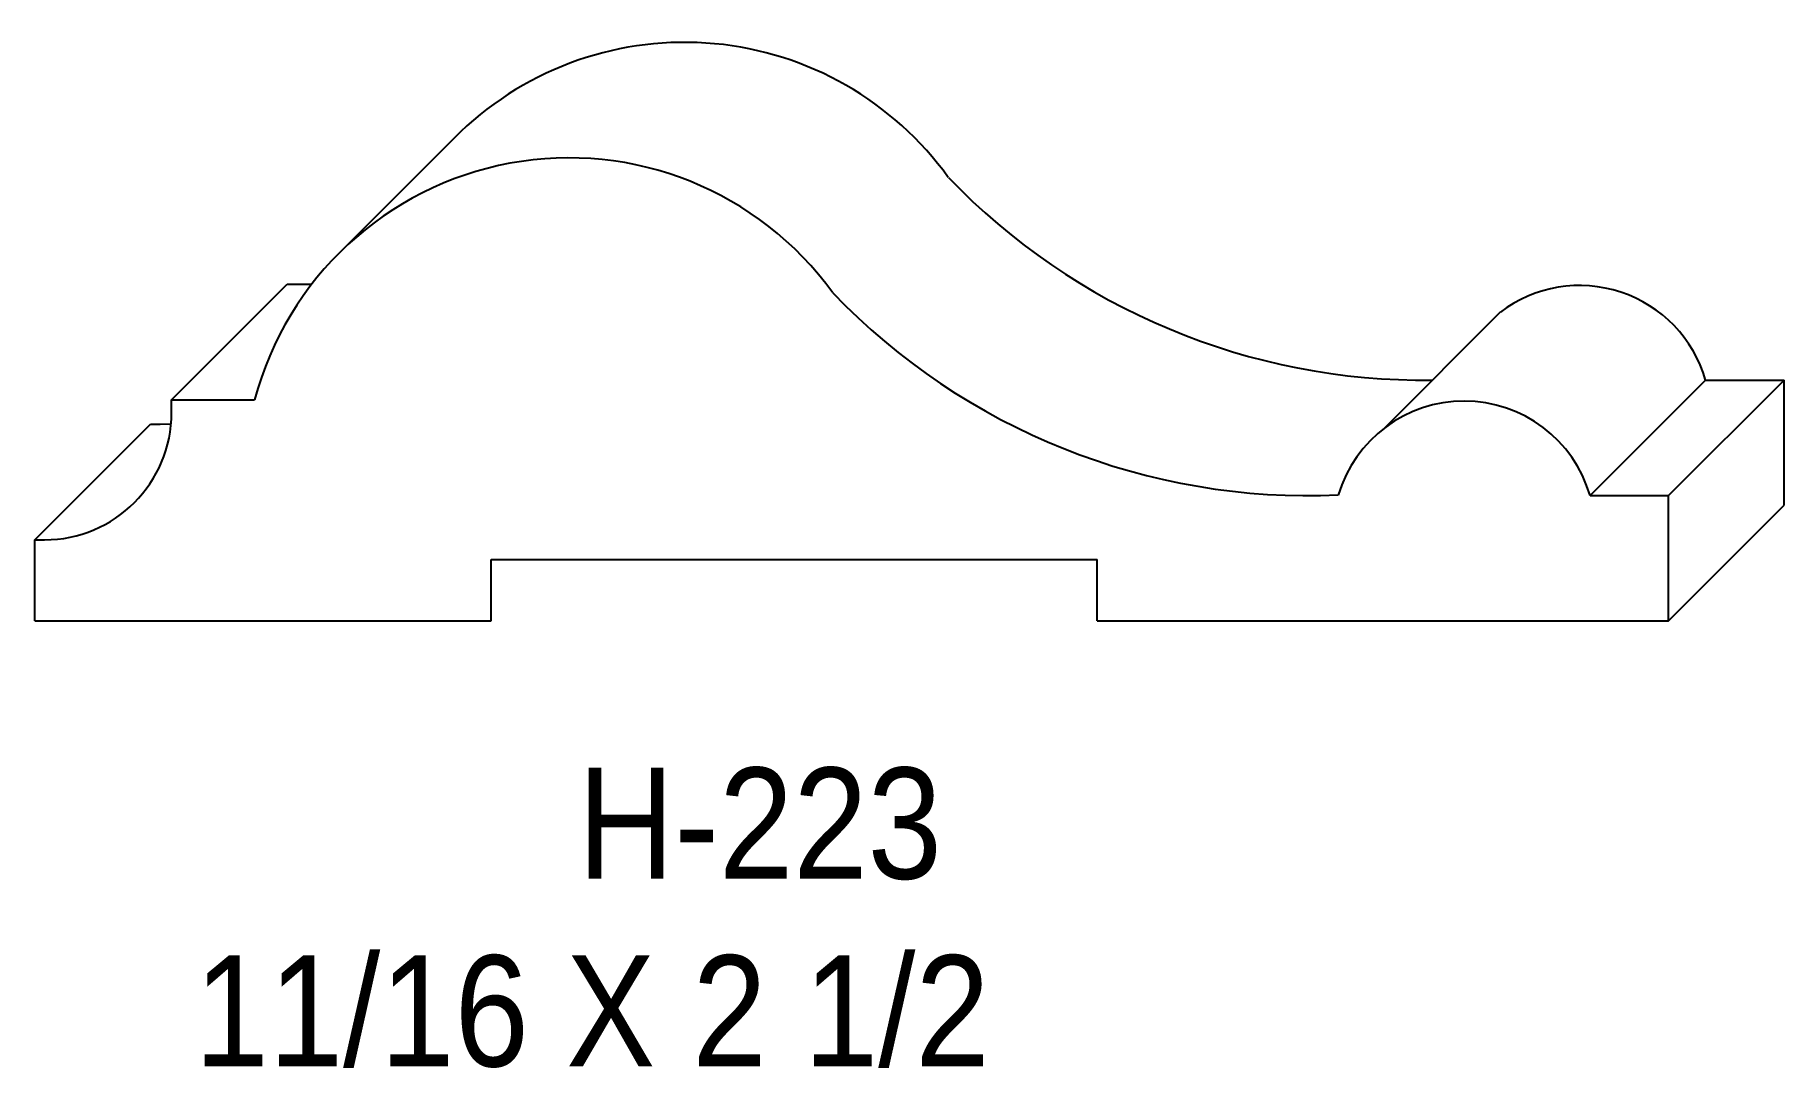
# Model space of a CAD drawing. Extents: x 76.96 to 79.63, y 159.13 to 160.71.
import ezdxf

# ---------------------------------------------------------------- set-up
doc = ezdxf.new("R2010")
doc.units = 0
doc.header["$LTSCALE"] = 5
doc.layers.add('PROFILE', color=7, linetype='CONTINUOUS')
doc.styles.add('TXT', font='TXT', dxfattribs={"height": 3.5})

msp = doc.modelspace()

# ---------------------------------------------------------------- linework, layer by layer
at = {"layer": 'PROFILE', "color": 1, "linetype": 'CONTINUOUS'}
for p, q in [((77.6086, 160.5601), (77.4319, 160.3834)), ((77.1668, 160.1503), (77.3436, 160.3271)), ((77.3436, 160.3271), (77.381, 160.3271)), ((79.1998, 160.2845), (79.0231, 160.1078)), ((79.3372, 160.0039), (79.5139, 160.1806)), ((79.4572, 160.0039), (79.6339, 160.1806)), ((79.5139, 160.1806), (79.6339, 160.1806)), ((79.6339, 159.9891), (79.6339, 160.1806)), ((77.1668, 160.1503), (77.2938, 160.1503)), ((77.1668, 160.1308), (77.1668, 160.1503)), ((76.9578, 159.9363), (77.1345, 160.113)), ((77.1345, 160.113), (77.1661, 160.1138)), ((77.1345, 160.113), (77.1491, 160.113)), ((79.3372, 160.0039), (79.4572, 160.0039)), ((79.4572, 159.8124), (79.4572, 160.0039)), ((79.4572, 159.8124), (79.6339, 159.9891)), ((76.9578, 159.8124), (76.9578, 159.9363)), ((76.9578, 159.9363), (76.9723, 159.9363)), ((77.656, 159.9061), (78.583, 159.9061)), ((77.656, 159.8124), (77.656, 159.9061)), ((78.583, 159.8124), (78.583, 159.9061)), ((76.9578, 159.8124), (77.656, 159.8124)), ((78.583, 159.8124), (79.4572, 159.8124))]:
    msp.add_line(p, q, dxfattribs=at)
for centre, major_axis, start_param, end_param in [((77.9516, 160.1996), (0, 0.4976), -0.946092, 0.760457), ((77.7749, 160.0229), (0, 0.4976), -0.946092, 1.311793), ((79.0827, 161.1889), (0, 1.0083), -3.947456, -3.128413), ((79.3211, 160.1245), (0, 0.2008), -1.287394, 0.648288), ((78.9059, 161.0122), (0, 1.0083), -3.947456, -3.096046), ((79.1444, 159.9477), (0, 0.2008), -1.287394, 1.282166), ((76.9723, 160.1308), (0.1945, 0), -1.570796, 0)]:
    msp.add_ellipse(centre, major_axis=major_axis, ratio=1, start_param=start_param, end_param=end_param, dxfattribs=at)

# ---------------------------------------------------------------- texts
at = {"layer": 'PROFILE', "color": 1, "linetype": 'CONTINUOUS', "style": 'TXT', "width": 0.9}
for s, height, p in [('H-223', 0.16996, (77.7884, 159.4179)), ('11/16 X 2 1/2', 0.169956, (77.2017, 159.1309))]:
    msp.add_text(s, height=height, dxfattribs=at).set_placement(p)

doc.saveas('drawing.dxf')
